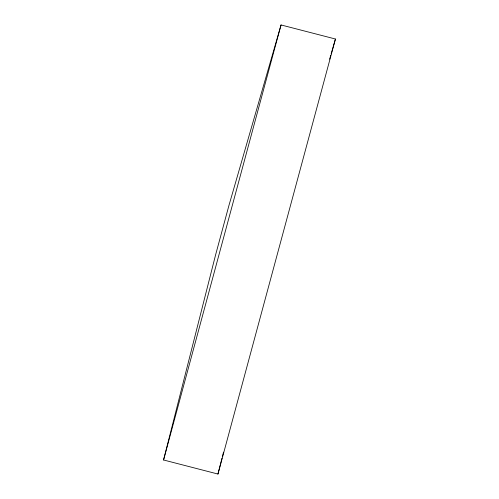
<?xml version="1.0" encoding="UTF-8"?>
<svg xmlns="http://www.w3.org/2000/svg" width="499" height="499" viewBox="0 0 499 499"><rect width="100%" height="100%" fill="white"/><g stroke="black" fill="none" stroke-linecap="round" stroke-linejoin="round"><path stroke-width="0.75" d="M163.56 459.984L215.655 254.658L228.904 205.6L281.043 24.95L335.44 39.016L217.957 474.05L163.56 459.984L281.043 24.95M217.957 474.05L221.98 458.201M222.361 456.685L223.515 452.156M329.627 59.169L330.706 55.439M331.136 53.942L335.44 39.016"/></g></svg>
